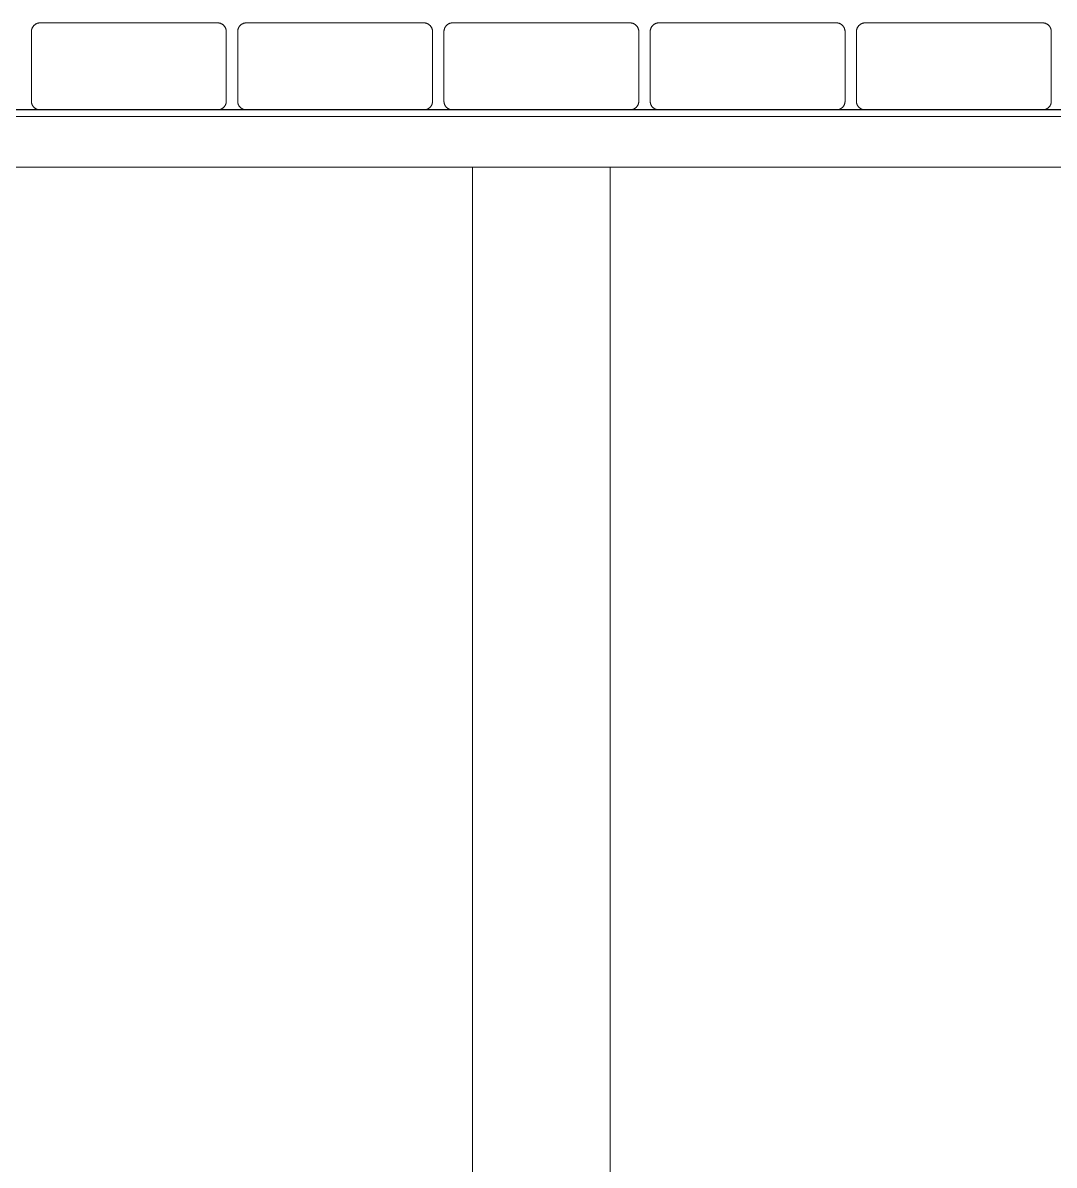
# Model space of a CAD drawing. Header units: inches. Extents: x 2 to 134, y 11 to 101.
# Drawn here: x 97.91 to 115.63, y 77.19 to 96.82 of the extents above; entities that cross this region are included whole.
import ezdxf

# ---------------------------------------------------------------- set-up
doc = ezdxf.new("R2010")
doc.units = ezdxf.units.IN
doc.layers.add('ZANO_R', color=7, linetype='Continuous', lineweight=0)

msp = doc.modelspace()

# ---------------------------------------------------------------- linework, layer by layer
at = {"layer": 'ZANO_R'}
for p, q in [((98.11458, 96.7835), (98.1187, 96.78674)), ((98.1187, 96.78674), (98.12293, 96.78983)), ((98.12293, 96.78983), (98.12726, 96.79277)), ((98.12726, 96.79277), (98.1317, 96.79556)), ((98.1317, 96.79556), (98.13623, 96.79819)), ((98.13623, 96.79819), (98.14084, 96.80066)), ((98.14084, 96.80066), (98.14554, 96.80297)), ((98.14554, 96.80297), (98.15032, 96.80512)), ((98.15032, 96.80512), (98.15517, 96.8071)), ((98.15517, 96.8071), (98.16009, 96.80891)), ((98.16009, 96.80891), (98.16506, 96.81055)), ((98.16506, 96.81055), (98.17009, 96.81201)), ((98.17009, 96.81201), (98.17517, 96.8133)), ((98.17517, 96.8133), (98.18029, 96.81441)), ((98.18029, 96.81441), (98.18544, 96.81534)), ((98.18544, 96.81534), (98.19063, 96.81609)), ((98.19063, 96.81609), (98.19583, 96.81666)), ((98.19583, 96.81666), (98.20106, 96.81705)), ((98.20106, 96.81705), (98.20629, 96.81726)), ((98.20629, 96.81726), (98.21153, 96.81728)), ((98.21153, 96.81728), (98.21676, 96.81712)), ((98.21676, 96.81712), (101.24825, 96.81712)), ((101.25349, 96.81728), (101.24825, 96.81712)), ((101.25873, 96.81726), (101.25349, 96.81728)), ((101.26396, 96.81705), (101.25873, 96.81726)), ((101.26919, 96.81666), (101.26396, 96.81705)), ((101.27439, 96.81609), (101.26919, 96.81666)), ((101.27958, 96.81534), (101.27439, 96.81609)), ((101.28473, 96.81441), (101.27958, 96.81534)), ((101.28985, 96.8133), (101.28473, 96.81441)), ((101.29493, 96.81201), (101.28985, 96.8133)), ((101.29996, 96.81055), (101.29493, 96.81201)), ((101.30493, 96.80891), (101.29996, 96.81055)), ((101.30985, 96.8071), (101.30493, 96.80891)), ((101.3147, 96.80512), (101.30985, 96.8071)), ((101.31948, 96.80297), (101.3147, 96.80512)), ((101.32418, 96.80066), (101.31948, 96.80297)), ((101.32879, 96.79819), (101.32418, 96.80066)), ((101.33332, 96.79556), (101.32879, 96.79819)), ((101.33776, 96.79277), (101.33332, 96.79556)), ((101.34209, 96.78983), (101.33776, 96.79277)), ((101.34632, 96.78674), (101.34209, 96.78983)), ((101.35044, 96.7835), (101.34632, 96.78674)), ((101.65788, 96.7835), (101.662, 96.78674)), ((101.662, 96.78674), (101.66623, 96.78983)), ((101.66623, 96.78983), (101.67056, 96.79277)), ((101.67056, 96.79277), (101.675, 96.79556)), ((101.675, 96.79556), (101.67953, 96.79819)), ((101.67953, 96.79819), (101.68414, 96.80066)), ((101.68414, 96.80066), (101.68884, 96.80297)), ((101.68884, 96.80297), (101.69362, 96.80512)), ((101.69362, 96.80512), (101.69847, 96.8071)), ((101.69847, 96.8071), (101.70339, 96.80891)), ((101.70339, 96.80891), (101.70836, 96.81055)), ((101.70836, 96.81055), (101.71339, 96.81201)), ((101.71339, 96.81201), (101.71847, 96.8133)), ((101.71847, 96.8133), (101.72359, 96.81441)), ((101.72359, 96.81441), (101.72874, 96.81534)), ((101.72874, 96.81534), (101.73393, 96.81609)), ((101.73393, 96.81609), (101.73913, 96.81666)), ((101.73913, 96.81666), (101.74436, 96.81705)), ((101.74436, 96.81705), (101.74959, 96.81726)), ((101.74959, 96.81726), (101.75483, 96.81728)), ((101.75483, 96.81728), (101.76006, 96.81712)), ((101.76006, 96.81712), (104.79156, 96.81712)), ((104.79679, 96.81728), (104.79156, 96.81712)), ((104.80203, 96.81726), (104.79679, 96.81728)), ((104.80726, 96.81705), (104.80203, 96.81726)), ((104.81249, 96.81666), (104.80726, 96.81705)), ((104.81769, 96.81609), (104.81249, 96.81666)), ((104.82288, 96.81534), (104.81769, 96.81609)), ((104.82803, 96.81441), (104.82288, 96.81534)), ((104.83315, 96.8133), (104.82803, 96.81441)), ((104.83823, 96.81201), (104.83315, 96.8133)), ((104.84326, 96.81055), (104.83823, 96.81201)), ((104.84823, 96.80891), (104.84326, 96.81055)), ((104.85315, 96.8071), (104.84823, 96.80891)), ((104.858, 96.80512), (104.85315, 96.8071)), ((104.86278, 96.80297), (104.858, 96.80512)), ((104.86748, 96.80066), (104.86278, 96.80297)), ((104.87209, 96.79819), (104.86748, 96.80066)), ((104.87662, 96.79556), (104.87209, 96.79819)), ((104.88106, 96.79277), (104.87662, 96.79556)), ((104.88539, 96.78983), (104.88106, 96.79277)), ((104.88962, 96.78674), (104.88539, 96.78983)), ((104.89374, 96.7835), (104.88962, 96.78674)), ((105.20118, 96.7835), (105.2053, 96.78674)), ((105.2053, 96.78674), (105.20953, 96.78983)), ((105.20953, 96.78983), (105.21386, 96.79277)), ((105.21386, 96.79277), (105.2183, 96.79556)), ((105.2183, 96.79556), (105.22283, 96.79819)), ((105.22283, 96.79819), (105.22744, 96.80066)), ((105.22744, 96.80066), (105.23214, 96.80297)), ((105.23214, 96.80297), (105.23692, 96.80512)), ((105.23692, 96.80512), (105.24177, 96.8071)), ((105.24177, 96.8071), (105.24669, 96.80891)), ((105.24669, 96.80891), (105.25166, 96.81055)), ((105.25166, 96.81055), (105.25669, 96.81201)), ((105.25669, 96.81201), (105.26177, 96.8133)), ((105.26177, 96.8133), (105.26689, 96.81441)), ((105.26689, 96.81441), (105.27204, 96.81534)), ((105.27204, 96.81534), (105.27723, 96.81609)), ((105.27723, 96.81609), (105.28243, 96.81666)), ((105.28243, 96.81666), (105.28766, 96.81705)), ((105.28766, 96.81705), (105.29289, 96.81726)), ((105.29289, 96.81726), (105.29813, 96.81728)), ((105.29813, 96.81728), (105.30337, 96.81712)), ((105.30337, 96.81712), (106.81911, 96.81712)), ((106.81911, 96.81712), (108.33486, 96.81712)), ((108.33958, 96.81706), (108.33486, 96.81712)), ((108.34429, 96.81687), (108.33958, 96.81706)), ((108.34901, 96.81655), (108.34429, 96.81687)), ((108.34901, 96.81655), (108.35415, 96.81627)), ((108.35415, 96.81627), (108.35929, 96.81582)), ((108.35929, 96.81582), (108.3644, 96.81519)), ((108.3644, 96.81519), (108.36949, 96.81438)), ((108.36949, 96.81438), (108.37455, 96.8134)), ((108.37455, 96.8134), (108.37957, 96.81225)), ((108.37957, 96.81225), (108.38455, 96.81092)), ((108.38455, 96.81092), (108.38948, 96.80941)), ((108.38948, 96.80941), (108.39435, 96.80774)), ((108.39435, 96.80774), (108.39917, 96.8059)), ((108.39917, 96.8059), (108.40392, 96.8039)), ((108.40392, 96.8039), (108.40859, 96.80173)), ((108.40859, 96.80173), (108.41319, 96.7994)), ((108.41319, 96.7994), (108.4177, 96.79692)), ((108.4177, 96.79692), (108.42213, 96.79428)), ((108.42213, 96.79428), (108.42646, 96.79148)), ((108.42646, 96.79148), (108.43069, 96.78854)), ((108.43069, 96.78854), (108.43482, 96.78546)), ((108.74448, 96.7835), (108.7486, 96.78674)), ((108.7486, 96.78674), (108.75283, 96.78983)), ((108.75283, 96.78983), (108.75716, 96.79277)), ((108.75716, 96.79277), (108.7616, 96.79556)), ((108.7616, 96.79556), (108.76613, 96.79819)), ((108.76613, 96.79819), (108.77074, 96.80066)), ((108.77074, 96.80066), (108.77544, 96.80297)), ((108.77544, 96.80297), (108.78022, 96.80512)), ((108.78022, 96.80512), (108.78507, 96.8071)), ((108.78507, 96.8071), (108.78999, 96.80891)), ((108.78999, 96.80891), (108.79496, 96.81055)), ((108.79496, 96.81055), (108.79999, 96.81201)), ((108.79999, 96.81201), (108.80507, 96.8133)), ((108.80507, 96.8133), (108.81019, 96.81441)), ((108.81019, 96.81441), (108.81534, 96.81534)), ((108.81534, 96.81534), (108.82053, 96.81609)), ((108.82053, 96.81609), (108.82573, 96.81666)), ((108.82573, 96.81666), (108.83096, 96.81705)), ((108.83096, 96.81705), (108.83619, 96.81726)), ((108.83619, 96.81726), (108.84143, 96.81728)), ((108.84143, 96.81728), (108.84667, 96.81712)), ((108.84667, 96.81712), (111.87816, 96.81712)), ((111.88339, 96.81728), (111.87816, 96.81712)), ((111.88863, 96.81726), (111.88339, 96.81728)), ((111.89386, 96.81705), (111.88863, 96.81726)), ((111.89909, 96.81666), (111.89386, 96.81705)), ((111.90429, 96.81609), (111.89909, 96.81666)), ((111.90948, 96.81534), (111.90429, 96.81609)), ((111.91463, 96.81441), (111.90948, 96.81534)), ((111.91975, 96.8133), (111.91463, 96.81441)), ((111.92483, 96.81201), (111.91975, 96.8133)), ((111.92986, 96.81055), (111.92483, 96.81201)), ((111.93483, 96.80891), (111.92986, 96.81055)), ((111.93975, 96.8071), (111.93483, 96.80891)), ((111.9446, 96.80512), (111.93975, 96.8071)), ((111.94938, 96.80297), (111.9446, 96.80512)), ((111.95408, 96.80066), (111.94938, 96.80297)), ((111.95869, 96.79819), (111.95408, 96.80066)), ((111.96322, 96.79556), (111.95869, 96.79819)), ((111.96766, 96.79277), (111.96322, 96.79556)), ((111.97199, 96.78983), (111.96766, 96.79277)), ((111.97622, 96.78674), (111.97199, 96.78983)), ((111.98034, 96.7835), (111.97622, 96.78674)), ((112.28778, 96.7835), (112.2919, 96.78674)), ((112.2919, 96.78674), (112.29613, 96.78983)), ((112.29613, 96.78983), (112.30047, 96.79277)), ((112.30047, 96.79277), (112.3049, 96.79556)), ((112.3049, 96.79556), (112.30943, 96.79819)), ((112.30943, 96.79819), (112.31404, 96.80066)), ((112.31404, 96.80066), (112.31874, 96.80297)), ((112.31874, 96.80297), (112.32352, 96.80512)), ((112.32352, 96.80512), (112.32837, 96.8071)), ((112.32837, 96.8071), (112.33329, 96.80891)), ((112.33329, 96.80891), (112.33826, 96.81055)), ((112.33826, 96.81055), (112.34329, 96.81201)), ((112.34329, 96.81201), (112.34837, 96.8133)), ((112.34837, 96.8133), (112.35349, 96.81441)), ((112.35349, 96.81441), (112.35864, 96.81534)), ((112.35864, 96.81534), (112.36383, 96.81609)), ((112.36383, 96.81609), (112.36904, 96.81666)), ((112.36904, 96.81666), (112.37426, 96.81705)), ((112.37426, 96.81705), (112.37949, 96.81726)), ((112.37949, 96.81726), (112.38473, 96.81728)), ((112.38473, 96.81728), (112.38997, 96.81712)), ((112.38997, 96.81712), (115.42146, 96.81712)), ((115.42669, 96.81728), (115.42146, 96.81712)), ((115.43193, 96.81726), (115.42669, 96.81728)), ((115.43716, 96.81705), (115.43193, 96.81726)), ((115.44239, 96.81666), (115.43716, 96.81705)), ((115.44759, 96.81609), (115.44239, 96.81666)), ((115.45278, 96.81534), (115.44759, 96.81609)), ((115.45793, 96.81441), (115.45278, 96.81534)), ((115.46305, 96.8133), (115.45793, 96.81441)), ((115.46813, 96.81201), (115.46305, 96.8133)), ((115.47316, 96.81055), (115.46813, 96.81201)), ((115.47813, 96.80891), (115.47316, 96.81055)), ((115.48305, 96.8071), (115.47813, 96.80891)), ((115.4879, 96.80512), (115.48305, 96.8071)), ((115.49268, 96.80297), (115.4879, 96.80512)), ((115.49738, 96.80066), (115.49268, 96.80297)), ((115.502, 96.79819), (115.49738, 96.80066)), ((115.50652, 96.79556), (115.502, 96.79819)), ((115.51096, 96.79277), (115.50652, 96.79556)), ((115.51529, 96.78983), (115.51096, 96.79277)), ((115.51952, 96.78674), (115.51529, 96.78983)), ((115.52364, 96.7835), (115.51952, 96.78674)), ((98.05928, 96.67464), (98.05965, 96.67987)), ((98.05928, 96.67464), (98.05928, 95.46355)), ((98.05965, 96.67987), (98.0602, 96.68508)), ((98.0602, 96.68508), (98.06093, 96.69026)), ((98.06093, 96.69026), (98.06183, 96.69542)), ((98.06183, 96.69542), (98.06292, 96.70055)), ((98.06292, 96.70055), (98.06419, 96.70563)), ((98.06419, 96.70563), (98.06563, 96.71067)), ((98.06563, 96.71067), (98.06724, 96.71565)), ((98.06724, 96.71565), (98.06903, 96.72057)), ((98.06903, 96.72057), (98.07099, 96.72543)), ((98.07099, 96.72543), (98.07311, 96.73022)), ((98.07311, 96.73022), (98.0754, 96.73493)), ((98.0754, 96.73493), (98.07785, 96.73956)), ((98.07785, 96.73956), (98.08047, 96.7441)), ((98.08047, 96.7441), (98.08324, 96.74854)), ((98.08324, 96.74854), (98.08616, 96.75289)), ((98.08616, 96.75289), (98.08923, 96.75713)), ((98.08923, 96.75713), (98.09245, 96.76127)), ((98.09245, 96.76127), (98.09581, 96.76529)), ((98.09581, 96.76529), (98.0993, 96.76919)), ((98.0993, 96.76919), (98.10293, 96.77296)), ((98.10293, 96.77296), (98.10669, 96.77661)), ((98.10669, 96.77661), (98.11058, 96.78012)), ((98.11058, 96.78012), (98.11458, 96.7835)), ((101.35444, 96.78012), (101.35044, 96.7835)), ((101.35833, 96.77661), (101.35444, 96.78012)), ((101.36209, 96.77296), (101.35833, 96.77661)), ((101.36572, 96.76919), (101.36209, 96.77296)), ((101.36921, 96.76529), (101.36572, 96.76919)), ((101.37257, 96.76127), (101.36921, 96.76529)), ((101.37579, 96.75713), (101.37257, 96.76127)), ((101.37886, 96.75289), (101.37579, 96.75713)), ((101.38178, 96.74854), (101.37886, 96.75289)), ((101.38455, 96.7441), (101.38178, 96.74854)), ((101.38716, 96.73956), (101.38455, 96.7441)), ((101.38962, 96.73493), (101.38716, 96.73956)), ((101.39191, 96.73022), (101.38962, 96.73493)), ((101.39403, 96.72543), (101.39191, 96.73022)), ((101.39599, 96.72057), (101.39403, 96.72543)), ((101.39778, 96.71565), (101.39599, 96.72057)), ((101.39939, 96.71067), (101.39778, 96.71565)), ((101.40083, 96.70563), (101.39939, 96.71067)), ((101.4021, 96.70055), (101.40083, 96.70563)), ((101.40319, 96.69542), (101.4021, 96.70055)), ((101.40409, 96.69026), (101.40319, 96.69542)), ((101.40482, 96.68508), (101.40409, 96.69026)), ((101.40537, 96.67987), (101.40482, 96.68508)), ((101.40574, 96.67464), (101.40537, 96.67987)), ((101.40574, 95.46355), (101.40574, 96.67464)), ((101.60259, 96.67464), (101.60295, 96.67987)), ((101.60259, 96.67464), (101.60259, 95.46355)), ((101.60295, 96.67987), (101.6035, 96.68508)), ((101.6035, 96.68508), (101.60423, 96.69026)), ((101.60423, 96.69026), (101.60513, 96.69542)), ((101.60513, 96.69542), (101.60622, 96.70055)), ((101.60622, 96.70055), (101.60749, 96.70563)), ((101.60749, 96.70563), (101.60893, 96.71067)), ((101.60893, 96.71067), (101.61054, 96.71565)), ((101.61054, 96.71565), (101.61233, 96.72057)), ((101.61233, 96.72057), (101.61429, 96.72543)), ((101.61429, 96.72543), (101.61641, 96.73022)), ((101.61641, 96.73022), (101.6187, 96.73493)), ((101.6187, 96.73493), (101.62116, 96.73956)), ((101.62116, 96.73956), (101.62377, 96.7441)), ((101.62377, 96.7441), (101.62654, 96.74854)), ((101.62654, 96.74854), (101.62946, 96.75289)), ((101.62946, 96.75289), (101.63253, 96.75713)), ((101.63253, 96.75713), (101.63575, 96.76127)), ((101.63575, 96.76127), (101.63911, 96.76529)), ((101.63911, 96.76529), (101.6426, 96.76919)), ((101.6426, 96.76919), (101.64623, 96.77296)), ((101.64623, 96.77296), (101.64999, 96.77661)), ((101.64999, 96.77661), (101.65388, 96.78012)), ((101.65388, 96.78012), (101.65788, 96.7835)), ((104.89774, 96.78012), (104.89374, 96.7835)), ((104.90163, 96.77661), (104.89774, 96.78012)), ((104.90539, 96.77296), (104.90163, 96.77661)), ((104.90902, 96.76919), (104.90539, 96.77296)), ((104.91251, 96.76529), (104.90902, 96.76919)), ((104.91587, 96.76127), (104.91251, 96.76529)), ((104.91909, 96.75713), (104.91587, 96.76127)), ((104.92216, 96.75289), (104.91909, 96.75713)), ((104.92508, 96.74854), (104.92216, 96.75289)), ((104.92785, 96.7441), (104.92508, 96.74854)), ((104.93046, 96.73956), (104.92785, 96.7441)), ((104.93292, 96.73493), (104.93046, 96.73956)), ((104.93521, 96.73022), (104.93292, 96.73493)), ((104.93733, 96.72543), (104.93521, 96.73022)), ((104.93929, 96.72057), (104.93733, 96.72543)), ((104.94108, 96.71565), (104.93929, 96.72057)), ((104.94269, 96.71067), (104.94108, 96.71565)), ((104.94413, 96.70563), (104.94269, 96.71067)), ((104.9454, 96.70055), (104.94413, 96.70563)), ((104.94649, 96.69542), (104.9454, 96.70055)), ((104.94739, 96.69026), (104.94649, 96.69542)), ((104.94812, 96.68508), (104.94739, 96.69026)), ((104.94867, 96.67987), (104.94812, 96.68508)), ((104.94904, 96.67464), (104.94867, 96.67987)), ((104.94904, 95.46355), (104.94904, 96.67464)), ((105.14589, 96.67464), (105.14625, 96.67987)), ((105.14589, 96.67464), (105.14589, 95.46355)), ((105.14625, 96.67987), (105.1468, 96.68508)), ((105.1468, 96.68508), (105.14753, 96.69026)), ((105.14753, 96.69026), (105.14843, 96.69542)), ((105.14843, 96.69542), (105.14952, 96.70055)), ((105.14952, 96.70055), (105.15079, 96.70563)), ((105.15079, 96.70563), (105.15223, 96.71067)), ((105.15223, 96.71067), (105.15384, 96.71565)), ((105.15384, 96.71565), (105.15563, 96.72057)), ((105.15563, 96.72057), (105.15759, 96.72543)), ((105.15759, 96.72543), (105.15971, 96.73022)), ((105.15971, 96.73022), (105.162, 96.73493)), ((105.162, 96.73493), (105.16446, 96.73956)), ((105.16446, 96.73956), (105.16707, 96.7441)), ((105.16707, 96.7441), (105.16984, 96.74854)), ((105.16984, 96.74854), (105.17276, 96.75289)), ((105.17276, 96.75289), (105.17583, 96.75713)), ((105.17583, 96.75713), (105.17905, 96.76127)), ((105.17905, 96.76127), (105.18241, 96.76529)), ((105.18241, 96.76529), (105.1859, 96.76919)), ((105.1859, 96.76919), (105.18953, 96.77296)), ((105.18953, 96.77296), (105.19329, 96.77661)), ((105.19329, 96.77661), (105.19718, 96.78012)), ((105.19718, 96.78012), (105.20118, 96.7835)), ((108.43482, 96.78546), (108.43884, 96.78223)), ((108.43884, 96.78223), (108.44274, 96.77887)), ((108.44274, 96.77887), (108.44653, 96.77537)), ((108.44653, 96.77537), (108.45019, 96.77175)), ((108.45019, 96.77175), (108.45372, 96.768)), ((108.45372, 96.768), (108.45713, 96.76413)), ((108.45713, 96.76413), (108.46039, 96.76014)), ((108.46039, 96.76014), (108.46352, 96.75604)), ((108.46352, 96.75604), (108.4665, 96.75184)), ((108.4665, 96.75184), (108.46934, 96.74754)), ((108.46934, 96.74754), (108.47202, 96.74314)), ((108.47202, 96.74314), (108.47455, 96.73865)), ((108.47455, 96.73865), (108.47693, 96.73408)), ((108.47693, 96.73408), (108.47914, 96.72942)), ((108.47914, 96.72942), (108.48119, 96.7247)), ((108.48119, 96.7247), (108.48308, 96.7199)), ((108.48308, 96.7199), (108.4848, 96.71504)), ((108.4848, 96.71504), (108.48635, 96.71013)), ((108.48635, 96.71013), (108.48773, 96.70516)), ((108.48773, 96.70516), (108.48894, 96.70015)), ((108.48894, 96.70015), (108.48997, 96.6951)), ((108.48997, 96.6951), (108.49083, 96.69002)), ((108.49083, 96.69002), (108.49151, 96.68491)), ((108.49151, 96.68491), (108.49201, 96.67978)), ((108.49201, 96.67978), (108.49234, 96.67464)), ((108.49234, 95.46355), (108.49234, 96.67464)), ((108.68919, 96.67464), (108.68955, 96.67987)), ((108.68919, 96.67464), (108.68919, 95.46355)), ((108.68955, 96.67987), (108.6901, 96.68508)), ((108.6901, 96.68508), (108.69083, 96.69026)), ((108.69083, 96.69026), (108.69173, 96.69542)), ((108.69173, 96.69542), (108.69282, 96.70055)), ((108.69282, 96.70055), (108.69409, 96.70563)), ((108.69409, 96.70563), (108.69553, 96.71067)), ((108.69553, 96.71067), (108.69714, 96.71565)), ((108.69714, 96.71565), (108.69893, 96.72057)), ((108.69893, 96.72057), (108.70089, 96.72543)), ((108.70089, 96.72543), (108.70301, 96.73022)), ((108.70301, 96.73022), (108.7053, 96.73493)), ((108.7053, 96.73493), (108.70776, 96.73956)), ((108.70776, 96.73956), (108.71037, 96.7441)), ((108.71037, 96.7441), (108.71314, 96.74854)), ((108.71314, 96.74854), (108.71606, 96.75289)), ((108.71606, 96.75289), (108.71913, 96.75713)), ((108.71913, 96.75713), (108.72235, 96.76127)), ((108.72235, 96.76127), (108.72571, 96.76529)), ((108.72571, 96.76529), (108.7292, 96.76919)), ((108.7292, 96.76919), (108.73283, 96.77296)), ((108.73283, 96.77296), (108.73659, 96.77661)), ((108.73659, 96.77661), (108.74048, 96.78012)), ((108.74048, 96.78012), (108.74448, 96.7835)), ((111.98434, 96.78012), (111.98034, 96.7835)), ((111.98823, 96.77661), (111.98434, 96.78012)), ((111.99199, 96.77296), (111.98823, 96.77661)), ((111.99562, 96.76919), (111.99199, 96.77296)), ((111.99911, 96.76529), (111.99562, 96.76919)), ((112.00247, 96.76127), (111.99911, 96.76529)), ((112.00569, 96.75713), (112.00247, 96.76127)), ((112.00876, 96.75289), (112.00569, 96.75713)), ((112.01168, 96.74854), (112.00876, 96.75289)), ((112.01445, 96.7441), (112.01168, 96.74854)), ((112.01707, 96.73956), (112.01445, 96.7441)), ((112.01952, 96.73493), (112.01707, 96.73956)), ((112.02181, 96.73022), (112.01952, 96.73493)), ((112.02393, 96.72543), (112.02181, 96.73022)), ((112.02589, 96.72057), (112.02393, 96.72543)), ((112.02768, 96.71565), (112.02589, 96.72057)), ((112.02929, 96.71067), (112.02768, 96.71565)), ((112.03074, 96.70563), (112.02929, 96.71067)), ((112.032, 96.70055), (112.03074, 96.70563)), ((112.03309, 96.69542), (112.032, 96.70055)), ((112.03399, 96.69026), (112.03309, 96.69542)), ((112.03472, 96.68508), (112.03399, 96.69026)), ((112.03527, 96.67987), (112.03472, 96.68508)), ((112.03564, 96.67464), (112.03527, 96.67987)), ((112.03564, 95.46355), (112.03564, 96.67464)), ((112.23249, 96.67464), (112.23285, 96.67987)), ((112.23249, 96.67464), (112.23249, 95.46355)), ((112.23285, 96.67987), (112.2334, 96.68508)), ((112.2334, 96.68508), (112.23413, 96.69026)), ((112.23413, 96.69026), (112.23503, 96.69542)), ((112.23503, 96.69542), (112.23612, 96.70055)), ((112.23612, 96.70055), (112.23739, 96.70563)), ((112.23739, 96.70563), (112.23883, 96.71067)), ((112.23883, 96.71067), (112.24044, 96.71565)), ((112.24044, 96.71565), (112.24223, 96.72057)), ((112.24223, 96.72057), (112.24419, 96.72543)), ((112.24419, 96.72543), (112.24631, 96.73022)), ((112.24631, 96.73022), (112.2486, 96.73493)), ((112.2486, 96.73493), (112.25106, 96.73956)), ((112.25106, 96.73956), (112.25367, 96.7441)), ((112.25367, 96.7441), (112.25644, 96.74854)), ((112.25644, 96.74854), (112.25936, 96.75289)), ((112.25936, 96.75289), (112.26243, 96.75713)), ((112.26243, 96.75713), (112.26565, 96.76127)), ((112.26565, 96.76127), (112.26901, 96.76529)), ((112.26901, 96.76529), (112.2725, 96.76919)), ((112.2725, 96.76919), (112.27613, 96.77296)), ((112.27613, 96.77296), (112.27989, 96.77661)), ((112.27989, 96.77661), (112.28378, 96.78012)), ((112.28378, 96.78012), (112.28778, 96.7835)), ((115.52764, 96.78012), (115.52364, 96.7835)), ((115.53153, 96.77661), (115.52764, 96.78012)), ((115.53529, 96.77296), (115.53153, 96.77661)), ((115.53892, 96.76919), (115.53529, 96.77296)), ((115.54241, 96.76529), (115.53892, 96.76919)), ((115.54577, 96.76127), (115.54241, 96.76529)), ((115.54899, 96.75713), (115.54577, 96.76127)), ((115.55206, 96.75289), (115.54899, 96.75713)), ((115.55498, 96.74854), (115.55206, 96.75289)), ((115.55775, 96.7441), (115.55498, 96.74854)), ((115.56037, 96.73956), (115.55775, 96.7441)), ((115.56282, 96.73493), (115.56037, 96.73956)), ((115.56511, 96.73022), (115.56282, 96.73493)), ((115.56723, 96.72543), (115.56511, 96.73022)), ((115.56919, 96.72057), (115.56723, 96.72543)), ((115.57098, 96.71565), (115.56919, 96.72057)), ((115.57259, 96.71067), (115.57098, 96.71565)), ((115.57404, 96.70563), (115.57259, 96.71067)), ((115.5753, 96.70055), (115.57404, 96.70563)), ((115.57639, 96.69542), (115.5753, 96.70055)), ((115.57729, 96.69026), (115.57639, 96.69542)), ((115.57802, 96.68508), (115.57729, 96.69026)), ((115.57857, 96.67987), (115.57802, 96.68508)), ((115.57894, 96.67464), (115.57857, 96.67987)), ((115.57894, 95.46355), (115.57894, 96.67464)), ((98.05928, 95.46355), (98.05954, 95.4585)), ((98.05954, 95.4585), (98.05997, 95.45347)), ((98.05997, 95.45347), (98.06058, 95.44845)), ((98.06058, 95.44845), (98.06136, 95.44346)), ((98.06136, 95.44346), (98.06231, 95.4385)), ((98.06231, 95.4385), (98.06344, 95.43358)), ((98.06344, 95.43358), (98.06473, 95.42869)), ((98.06473, 95.42869), (98.0662, 95.42386)), ((98.0662, 95.42386), (98.06783, 95.41908)), ((98.06783, 95.41908), (98.06963, 95.41436)), ((98.06963, 95.41436), (98.07159, 95.4097)), ((101.39539, 95.41436), (101.39343, 95.4097)), ((101.39719, 95.41908), (101.39539, 95.41436)), ((101.39882, 95.42386), (101.39719, 95.41908)), ((101.40029, 95.42869), (101.39882, 95.42386)), ((101.40158, 95.43358), (101.40029, 95.42869)), ((101.40271, 95.4385), (101.40158, 95.43358)), ((101.40366, 95.44346), (101.40271, 95.4385)), ((101.40444, 95.44845), (101.40366, 95.44346)), ((101.40505, 95.45347), (101.40444, 95.44845)), ((101.40548, 95.4585), (101.40505, 95.45347)), ((101.40574, 95.46355), (101.40548, 95.4585)), ((101.60259, 95.46355), (101.60284, 95.4585)), ((101.60284, 95.4585), (101.60327, 95.45347)), ((101.60327, 95.45347), (101.60388, 95.44845)), ((101.60388, 95.44845), (101.60466, 95.44346)), ((101.60466, 95.44346), (101.60561, 95.4385)), ((101.60561, 95.4385), (101.60674, 95.43358)), ((101.60674, 95.43358), (101.60803, 95.42869)), ((101.60803, 95.42869), (101.6095, 95.42386)), ((101.6095, 95.42386), (101.61113, 95.41908)), ((101.61113, 95.41908), (101.61293, 95.41436)), ((101.61293, 95.41436), (101.61489, 95.4097)), ((104.93869, 95.41436), (104.93673, 95.4097)), ((104.94049, 95.41908), (104.93869, 95.41436)), ((104.94212, 95.42386), (104.94049, 95.41908)), ((104.94359, 95.42869), (104.94212, 95.42386)), ((104.94488, 95.43358), (104.94359, 95.42869)), ((104.94601, 95.4385), (104.94488, 95.43358)), ((104.94696, 95.44346), (104.94601, 95.4385)), ((104.94774, 95.44845), (104.94696, 95.44346)), ((104.94835, 95.45347), (104.94774, 95.44845)), ((104.94878, 95.4585), (104.94835, 95.45347)), ((104.94904, 95.46355), (104.94878, 95.4585)), ((105.14589, 95.46355), (105.14614, 95.4585)), ((105.14614, 95.4585), (105.14657, 95.45347)), ((105.14657, 95.45347), (105.14718, 95.44845)), ((105.14718, 95.44845), (105.14796, 95.44346)), ((105.14796, 95.44346), (105.14891, 95.4385)), ((105.14891, 95.4385), (105.15004, 95.43358)), ((105.15004, 95.43358), (105.15133, 95.42869)), ((105.15133, 95.42869), (105.1528, 95.42386)), ((105.1528, 95.42386), (105.15443, 95.41908)), ((105.15443, 95.41908), (105.15623, 95.41436)), ((105.15623, 95.41436), (105.15819, 95.4097)), ((108.48003, 95.4097), (108.48199, 95.41436)), ((108.48199, 95.41436), (108.48379, 95.41908)), ((108.48379, 95.41908), (108.48542, 95.42386)), ((108.48542, 95.42386), (108.48689, 95.42869)), ((108.48689, 95.42869), (108.48818, 95.43358)), ((108.48818, 95.43358), (108.48931, 95.4385)), ((108.48931, 95.4385), (108.49026, 95.44346)), ((108.49026, 95.44346), (108.49104, 95.44845)), ((108.49104, 95.44845), (108.49165, 95.45347)), ((108.49165, 95.45347), (108.49208, 95.4585)), ((108.49208, 95.4585), (108.49234, 95.46355)), ((108.68919, 95.46355), (108.68944, 95.4585)), ((108.68944, 95.4585), (108.68987, 95.45347)), ((108.68987, 95.45347), (108.69048, 95.44845)), ((108.69048, 95.44845), (108.69126, 95.44346)), ((108.69126, 95.44346), (108.69221, 95.4385)), ((108.69221, 95.4385), (108.69334, 95.43358)), ((108.69334, 95.43358), (108.69463, 95.42869)), ((108.69463, 95.42869), (108.6961, 95.42386)), ((108.6961, 95.42386), (108.69773, 95.41908)), ((108.69773, 95.41908), (108.69953, 95.41436)), ((108.69953, 95.41436), (108.70149, 95.4097)), ((112.02529, 95.41436), (112.02333, 95.4097)), ((112.02709, 95.41908), (112.02529, 95.41436)), ((112.02872, 95.42386), (112.02709, 95.41908)), ((112.03019, 95.42869), (112.02872, 95.42386)), ((112.03148, 95.43358), (112.03019, 95.42869)), ((112.03261, 95.4385), (112.03148, 95.43358)), ((112.03356, 95.44346), (112.03261, 95.4385)), ((112.03434, 95.44845), (112.03356, 95.44346)), ((112.03495, 95.45347), (112.03434, 95.44845)), ((112.03538, 95.4585), (112.03495, 95.45347)), ((112.03564, 95.46355), (112.03538, 95.4585)), ((112.23249, 95.46355), (112.23274, 95.4585)), ((112.23274, 95.4585), (112.23317, 95.45347)), ((112.23317, 95.45347), (112.23378, 95.44845)), ((112.23378, 95.44845), (112.23456, 95.44346)), ((112.23456, 95.44346), (112.23551, 95.4385)), ((112.23551, 95.4385), (112.23664, 95.43358)), ((112.23664, 95.43358), (112.23794, 95.42869)), ((112.23794, 95.42869), (112.2394, 95.42386)), ((112.2394, 95.42386), (112.24103, 95.41908)), ((112.24103, 95.41908), (112.24283, 95.41436)), ((112.24283, 95.41436), (112.24479, 95.4097)), ((115.56859, 95.41436), (115.56663, 95.4097)), ((115.57039, 95.41908), (115.56859, 95.41436)), ((115.57202, 95.42386), (115.57039, 95.41908)), ((115.57349, 95.42869), (115.57202, 95.42386)), ((115.57478, 95.43358), (115.57349, 95.42869)), ((115.57591, 95.4385), (115.57478, 95.43358)), ((115.57686, 95.44346), (115.57591, 95.4385)), ((115.57764, 95.44845), (115.57686, 95.44346)), ((115.57825, 95.45347), (115.57764, 95.44845)), ((115.57868, 95.4585), (115.57825, 95.45347)), ((115.57894, 95.46355), (115.57868, 95.4585)), ((91.07135, 95.32106), (119.47657, 95.32106)), ((122.59028, 95.32657), (91.09452, 95.32657)), ((98.07159, 95.4097), (98.07371, 95.40512)), ((98.07371, 95.40512), (98.07599, 95.40061)), ((98.07599, 95.40061), (98.07843, 95.39619)), ((98.07843, 95.39619), (98.08102, 95.39185)), ((98.08102, 95.39185), (98.08376, 95.3876)), ((98.08376, 95.3876), (98.08664, 95.38345)), ((98.08664, 95.38345), (98.08967, 95.37941)), ((98.08967, 95.37941), (98.09283, 95.37547)), ((98.09283, 95.37547), (98.09613, 95.37165)), ((98.09613, 95.37165), (98.09957, 95.36794)), ((98.09957, 95.36794), (98.10312, 95.36436)), ((98.10312, 95.36436), (98.1068, 95.3609)), ((98.1068, 95.3609), (98.1106, 95.35757)), ((98.1106, 95.35757), (98.11452, 95.35437)), ((98.11452, 95.35437), (98.11854, 95.35132)), ((98.11854, 95.35132), (98.12266, 95.3484)), ((98.12266, 95.3484), (98.12689, 95.34563)), ((98.12689, 95.34563), (98.13121, 95.34301)), ((98.13121, 95.34301), (98.13561, 95.34054)), ((98.13561, 95.34054), (98.1401, 95.33823)), ((98.1401, 95.33823), (98.14467, 95.33607)), ((98.14467, 95.33607), (98.14931, 95.33407)), ((98.14931, 95.33407), (98.15402, 95.33224)), ((98.15402, 95.33224), (98.15879, 95.33057)), ((98.15879, 95.33057), (98.16361, 95.32907)), ((98.16361, 95.32907), (98.16848, 95.32774)), ((98.16848, 95.32774), (98.1734, 95.32657)), ((101.29653, 95.32774), (101.29162, 95.32657)), ((101.30141, 95.32907), (101.29653, 95.32774)), ((101.30623, 95.33057), (101.30141, 95.32907)), ((101.311, 95.33224), (101.30623, 95.33057)), ((101.31571, 95.33407), (101.311, 95.33224)), ((101.32035, 95.33607), (101.31571, 95.33407)), ((101.32491, 95.33823), (101.32035, 95.33607)), ((101.3294, 95.34054), (101.32491, 95.33823)), ((101.33381, 95.34301), (101.3294, 95.34054)), ((101.33813, 95.34563), (101.33381, 95.34301)), ((101.34235, 95.3484), (101.33813, 95.34563)), ((101.34648, 95.35132), (101.34235, 95.3484)), ((101.3505, 95.35437), (101.34648, 95.35132)), ((101.35441, 95.35757), (101.3505, 95.35437)), ((101.35821, 95.3609), (101.35441, 95.35757)), ((101.3619, 95.36436), (101.35821, 95.3609)), ((101.36545, 95.36794), (101.3619, 95.36436)), ((101.36889, 95.37165), (101.36545, 95.36794)), ((101.37219, 95.37547), (101.36889, 95.37165)), ((101.37535, 95.37941), (101.37219, 95.37547)), ((101.37838, 95.38345), (101.37535, 95.37941)), ((101.38126, 95.3876), (101.37838, 95.38345)), ((101.384, 95.39185), (101.38126, 95.3876)), ((101.38659, 95.39619), (101.384, 95.39185)), ((101.38902, 95.40061), (101.38659, 95.39619)), ((101.39131, 95.40512), (101.38902, 95.40061)), ((101.39343, 95.4097), (101.39131, 95.40512)), ((101.61489, 95.4097), (101.61701, 95.40512)), ((101.61701, 95.40512), (101.6193, 95.40061)), ((101.6193, 95.40061), (101.62173, 95.39619)), ((101.62173, 95.39619), (101.62432, 95.39185)), ((101.62432, 95.39185), (101.62706, 95.3876)), ((101.62706, 95.3876), (101.62994, 95.38345)), ((101.62994, 95.38345), (101.63297, 95.37941)), ((101.63297, 95.37941), (101.63613, 95.37547)), ((101.63613, 95.37547), (101.63943, 95.37165)), ((101.63943, 95.37165), (101.64287, 95.36794)), ((101.64287, 95.36794), (101.64642, 95.36436)), ((101.64642, 95.36436), (101.65011, 95.3609)), ((101.65011, 95.3609), (101.6539, 95.35757)), ((101.6539, 95.35757), (101.65782, 95.35437)), ((101.65782, 95.35437), (101.66184, 95.35132)), ((101.66184, 95.35132), (101.66597, 95.3484)), ((101.66597, 95.3484), (101.67019, 95.34563)), ((101.67019, 95.34563), (101.67451, 95.34301)), ((101.67451, 95.34301), (101.67892, 95.34054)), ((101.67892, 95.34054), (101.68341, 95.33823)), ((101.68341, 95.33823), (101.68797, 95.33607)), ((101.68797, 95.33607), (101.69261, 95.33407)), ((101.69261, 95.33407), (101.69732, 95.33224)), ((101.69732, 95.33224), (101.70209, 95.33057)), ((101.70209, 95.33057), (101.70691, 95.32907)), ((101.70691, 95.32907), (101.71178, 95.32774)), ((101.71178, 95.32774), (101.7167, 95.32657)), ((104.83983, 95.32774), (104.83492, 95.32657)), ((104.84471, 95.32907), (104.83983, 95.32774)), ((104.84953, 95.33057), (104.84471, 95.32907)), ((104.8543, 95.33224), (104.84953, 95.33057)), ((104.85901, 95.33407), (104.8543, 95.33224)), ((104.86365, 95.33607), (104.85901, 95.33407)), ((104.86821, 95.33823), (104.86365, 95.33607)), ((104.8727, 95.34054), (104.86821, 95.33823)), ((104.87711, 95.34301), (104.8727, 95.34054)), ((104.88143, 95.34563), (104.87711, 95.34301)), ((104.88565, 95.3484), (104.88143, 95.34563)), ((104.88978, 95.35132), (104.88565, 95.3484)), ((104.8938, 95.35437), (104.88978, 95.35132)), ((104.89772, 95.35757), (104.8938, 95.35437)), ((104.90151, 95.3609), (104.89772, 95.35757)), ((104.9052, 95.36436), (104.90151, 95.3609)), ((104.90875, 95.36794), (104.9052, 95.36436)), ((104.91219, 95.37165), (104.90875, 95.36794)), ((104.91549, 95.37547), (104.91219, 95.37165)), ((104.91865, 95.37941), (104.91549, 95.37547)), ((104.92168, 95.38345), (104.91865, 95.37941)), ((104.92456, 95.3876), (104.92168, 95.38345)), ((104.9273, 95.39185), (104.92456, 95.3876)), ((104.92989, 95.39619), (104.9273, 95.39185)), ((104.93232, 95.40061), (104.92989, 95.39619)), ((104.93461, 95.40512), (104.93232, 95.40061)), ((104.93673, 95.4097), (104.93461, 95.40512)), ((105.15819, 95.4097), (105.16031, 95.40512)), ((105.16031, 95.40512), (105.1626, 95.40061)), ((105.1626, 95.40061), (105.16503, 95.39619)), ((105.16503, 95.39619), (105.16762, 95.39185)), ((105.16762, 95.39185), (105.17036, 95.3876)), ((105.17036, 95.3876), (105.17324, 95.38345)), ((105.17324, 95.38345), (105.17627, 95.37941)), ((105.17627, 95.37941), (105.17943, 95.37547)), ((105.17943, 95.37547), (105.18273, 95.37165)), ((105.18273, 95.37165), (105.18617, 95.36794)), ((105.18617, 95.36794), (105.18972, 95.36436)), ((105.18972, 95.36436), (105.19341, 95.3609)), ((105.19341, 95.3609), (105.19721, 95.35757)), ((105.19721, 95.35757), (105.20112, 95.35437)), ((105.20112, 95.35437), (105.20514, 95.35132)), ((105.20514, 95.35132), (105.20927, 95.3484)), ((105.20927, 95.3484), (105.21349, 95.34563)), ((105.21349, 95.34563), (105.21781, 95.34301)), ((105.21781, 95.34301), (105.22222, 95.34054)), ((105.22222, 95.34054), (105.22671, 95.33823)), ((105.22671, 95.33823), (105.23127, 95.33607)), ((105.23127, 95.33607), (105.23591, 95.33407)), ((105.23591, 95.33407), (105.24062, 95.33224)), ((105.24062, 95.33224), (105.24539, 95.33057)), ((105.24539, 95.33057), (105.25021, 95.32907)), ((105.25021, 95.32907), (105.25509, 95.32774)), ((105.25509, 95.32774), (105.26, 95.32657)), ((108.37822, 95.32657), (108.38314, 95.32774)), ((108.38314, 95.32774), (108.38801, 95.32907)), ((108.38801, 95.32907), (108.39283, 95.33057)), ((108.39283, 95.33057), (108.3976, 95.33224)), ((108.3976, 95.33224), (108.40231, 95.33407)), ((108.40231, 95.33407), (108.40695, 95.33607)), ((108.40695, 95.33607), (108.41151, 95.33823)), ((108.41151, 95.33823), (108.416, 95.34054)), ((108.416, 95.34054), (108.42041, 95.34301)), ((108.42041, 95.34301), (108.42473, 95.34563)), ((108.42473, 95.34563), (108.42896, 95.3484)), ((108.42896, 95.3484), (108.43308, 95.35132)), ((108.43308, 95.35132), (108.4371, 95.35437)), ((108.4371, 95.35437), (108.44102, 95.35757)), ((108.44102, 95.35757), (108.44481, 95.3609)), ((108.44481, 95.3609), (108.4485, 95.36436)), ((108.4485, 95.36436), (108.45205, 95.36794)), ((108.45205, 95.36794), (108.45549, 95.37165)), ((108.45549, 95.37165), (108.45879, 95.37547)), ((108.45879, 95.37547), (108.46195, 95.37941)), ((108.46195, 95.37941), (108.46498, 95.38345)), ((108.46498, 95.38345), (108.46786, 95.3876)), ((108.46786, 95.3876), (108.4706, 95.39185)), ((108.4706, 95.39185), (108.47319, 95.39619)), ((108.47319, 95.39619), (108.47563, 95.40061)), ((108.47563, 95.40061), (108.47791, 95.40512)), ((108.47791, 95.40512), (108.48003, 95.4097)), ((108.70149, 95.4097), (108.70362, 95.40512)), ((108.70362, 95.40512), (108.7059, 95.40061)), ((108.7059, 95.40061), (108.70833, 95.39619)), ((108.70833, 95.39619), (108.71092, 95.39185)), ((108.71092, 95.39185), (108.71366, 95.3876)), ((108.71366, 95.3876), (108.71654, 95.38345)), ((108.71654, 95.38345), (108.71957, 95.37941)), ((108.71957, 95.37941), (108.72273, 95.37547)), ((108.72273, 95.37547), (108.72603, 95.37165)), ((108.72603, 95.37165), (108.72947, 95.36794)), ((108.72947, 95.36794), (108.73302, 95.36436)), ((108.73302, 95.36436), (108.73671, 95.3609)), ((108.73671, 95.3609), (108.74051, 95.35757)), ((108.74051, 95.35757), (108.74442, 95.35437)), ((108.74442, 95.35437), (108.74844, 95.35132)), ((108.74844, 95.35132), (108.75257, 95.3484)), ((108.75257, 95.3484), (108.75679, 95.34563)), ((108.75679, 95.34563), (108.76111, 95.34301)), ((108.76111, 95.34301), (108.76552, 95.34054)), ((108.76552, 95.34054), (108.77001, 95.33823)), ((108.77001, 95.33823), (108.77457, 95.33607)), ((108.77457, 95.33607), (108.77921, 95.33407)), ((108.77921, 95.33407), (108.78392, 95.33224)), ((108.78392, 95.33224), (108.78869, 95.33057)), ((108.78869, 95.33057), (108.79351, 95.32907)), ((108.79351, 95.32907), (108.79839, 95.32774)), ((108.79839, 95.32774), (108.8033, 95.32657)), ((111.92644, 95.32774), (111.92152, 95.32657)), ((111.93131, 95.32907), (111.92644, 95.32774)), ((111.93613, 95.33057), (111.93131, 95.32907)), ((111.9409, 95.33224), (111.93613, 95.33057)), ((111.94561, 95.33407), (111.9409, 95.33224)), ((111.95025, 95.33607), (111.94561, 95.33407)), ((111.95482, 95.33823), (111.95025, 95.33607)), ((111.95931, 95.34054), (111.95482, 95.33823)), ((111.96371, 95.34301), (111.95931, 95.34054)), ((111.96803, 95.34563), (111.96371, 95.34301)), ((111.97226, 95.3484), (111.96803, 95.34563)), ((111.97638, 95.35132), (111.97226, 95.3484)), ((111.9804, 95.35437), (111.97638, 95.35132)), ((111.98432, 95.35757), (111.9804, 95.35437)), ((111.98812, 95.3609), (111.98432, 95.35757)), ((111.9918, 95.36436), (111.98812, 95.3609)), ((111.99536, 95.36794), (111.9918, 95.36436)), ((111.99879, 95.37165), (111.99536, 95.36794)), ((112.00209, 95.37547), (111.99879, 95.37165)), ((112.00525, 95.37941), (112.00209, 95.37547)), ((112.00828, 95.38345), (112.00525, 95.37941)), ((112.01116, 95.3876), (112.00828, 95.38345)), ((112.0139, 95.39185), (112.01116, 95.3876)), ((112.01649, 95.39619), (112.0139, 95.39185)), ((112.01893, 95.40061), (112.01649, 95.39619)), ((112.02121, 95.40512), (112.01893, 95.40061)), ((112.02333, 95.4097), (112.02121, 95.40512)), ((112.24479, 95.4097), (112.24692, 95.40512)), ((112.24692, 95.40512), (112.2492, 95.40061)), ((112.2492, 95.40061), (112.25163, 95.39619)), ((112.25163, 95.39619), (112.25422, 95.39185)), ((112.25422, 95.39185), (112.25696, 95.3876)), ((112.25696, 95.3876), (112.25984, 95.38345)), ((112.25984, 95.38345), (112.26287, 95.37941)), ((112.26287, 95.37941), (112.26603, 95.37547)), ((112.26603, 95.37547), (112.26933, 95.37165)), ((112.26933, 95.37165), (112.27277, 95.36794)), ((112.27277, 95.36794), (112.27633, 95.36436)), ((112.27633, 95.36436), (112.28001, 95.3609)), ((112.28001, 95.3609), (112.28381, 95.35757)), ((112.28381, 95.35757), (112.28772, 95.35437)), ((112.28772, 95.35437), (112.29174, 95.35132)), ((112.29174, 95.35132), (112.29587, 95.3484)), ((112.29587, 95.3484), (112.30009, 95.34563)), ((112.30009, 95.34563), (112.30441, 95.34301)), ((112.30441, 95.34301), (112.30882, 95.34054)), ((112.30882, 95.34054), (112.31331, 95.33823)), ((112.31331, 95.33823), (112.31787, 95.33607)), ((112.31787, 95.33607), (112.32252, 95.33407)), ((112.32252, 95.33407), (112.32722, 95.33224)), ((112.32722, 95.33224), (112.33199, 95.33057)), ((112.33199, 95.33057), (112.33681, 95.32907)), ((112.33681, 95.32907), (112.34169, 95.32774)), ((112.34169, 95.32774), (112.3466, 95.32657)), ((115.46974, 95.32774), (115.46482, 95.32657)), ((115.47461, 95.32907), (115.46974, 95.32774)), ((115.47943, 95.33057), (115.47461, 95.32907)), ((115.4842, 95.33224), (115.47943, 95.33057)), ((115.48891, 95.33407), (115.4842, 95.33224)), ((115.49355, 95.33607), (115.48891, 95.33407)), ((115.49812, 95.33823), (115.49355, 95.33607)), ((115.50261, 95.34054), (115.49812, 95.33823)), ((115.50701, 95.34301), (115.50261, 95.34054)), ((115.51133, 95.34563), (115.50701, 95.34301)), ((115.51556, 95.3484), (115.51133, 95.34563)), ((115.51968, 95.35132), (115.51556, 95.3484)), ((115.5237, 95.35437), (115.51968, 95.35132)), ((115.52762, 95.35757), (115.5237, 95.35437)), ((115.53142, 95.3609), (115.52762, 95.35757)), ((115.5351, 95.36436), (115.53142, 95.3609)), ((115.53866, 95.36794), (115.5351, 95.36436)), ((115.54209, 95.37165), (115.53866, 95.36794)), ((115.54539, 95.37547), (115.54209, 95.37165)), ((115.54855, 95.37941), (115.54539, 95.37547)), ((115.55158, 95.38345), (115.54855, 95.37941)), ((115.55446, 95.3876), (115.55158, 95.38345)), ((115.5572, 95.39185), (115.55446, 95.3876)), ((115.55979, 95.39619), (115.5572, 95.39185)), ((115.56223, 95.40061), (115.55979, 95.39619)), ((115.56451, 95.40512), (115.56223, 95.40061)), ((115.56663, 95.4097), (115.56451, 95.40512)), ((122.59028, 95.20846), (91.09452, 95.20846)), ((121.5828, 94.33583), (92.05552, 94.33583)), ((105.63801, 94.33583), (105.63801, 69.73055)), ((108.00021, 94.33583), (108.00021, 69.73055))]:
    msp.add_line(p, q, dxfattribs=at)

doc.saveas('drawing.dxf')
